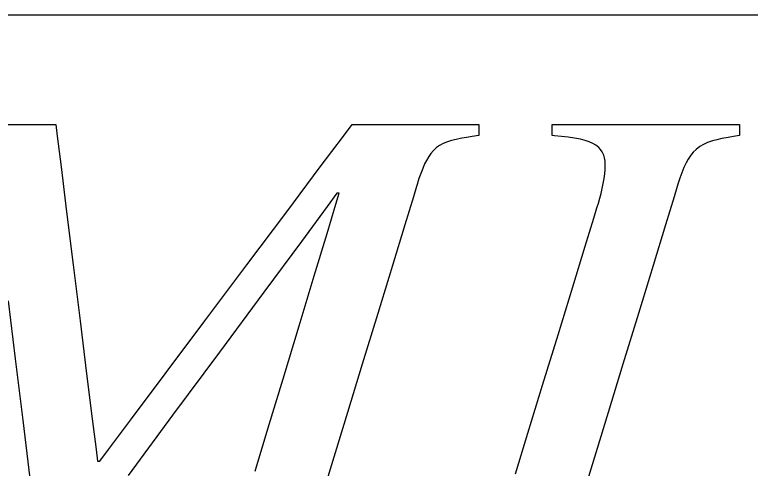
# Model space of a CAD drawing. Header units: millimetres. Extents: x 1167 to 1422, y 250 to 431.
# Drawn here: x 1294.2 to 1308.21, y 255.75 to 264.41 of the extents above; entities that cross this region are included whole.
import ezdxf

# ---------------------------------------------------------------- set-up
doc = ezdxf.new("R2010")
doc.units = ezdxf.units.MM
doc.header["$LTSCALE"] = 10
doc.layers.get('0').update_dxf_attribs({"linetype": 'CONTINUOUS'})

msp = doc.modelspace()

# ---------------------------------------------------------------- linework, layer by layer
at = {"color": 3}
msp.add_line((1263.6169, 264.4091), (1421.6603, 264.4091), dxfattribs=at)
for points in [[(1293.8907, 262.3198, 0), (1294.3025, 262.3198, 0), (1294.6499, 262.3198, 0), (1294.8898, 262.3198, 0), (1294.9793, 262.3198, 0), (1295.0065, 262.0999, 0), (1295.0794, 261.5107, 0), (1295.185, 260.6577, 0), (1295.3101, 259.6463, 0), (1295.4418, 258.5822, 0), (1295.567, 257.5709, 0), (1295.6725, 256.7179, 0), (1295.7454, 256.1286, 0), (1295.7726, 255.9088, 0), (1295.7741, 255.9088, 0), (1295.7781, 255.9088, 0), (1295.7838, 255.9088, 0), (1295.7906, 255.9088, 0), (1295.7978, 255.9088, 0), (1295.8046, 255.9088, 0), (1295.8104, 255.9088, 0), (1295.8143, 255.9088, 0), (1295.8158, 255.9088, 0), (1295.9805, 256.1286, 0), (1296.4219, 256.7179, 0), (1297.0609, 257.5709, 0), (1297.8184, 258.5822, 0), (1298.6156, 259.6463, 0), (1299.3731, 260.6577, 0), (1300.0121, 261.5107, 0), (1300.4535, 262.0999, 0), (1300.6182, 262.3198, 0), (1300.7008, 262.3198, 0), (1300.9222, 262.3198, 0), (1301.2426, 262.3198, 0), (1301.6226, 262.3198, 0), (1302.0223, 262.3198, 0), (1302.4023, 262.3198, 0), (1302.7228, 262.3198, 0), (1302.9441, 262.3198, 0), (1303.0267, 262.3198, 0), (1303.0267, 262.3126, 0), (1303.0267, 262.2933, 0), (1303.0267, 262.2654, 0), (1303.0267, 262.2323, 0), (1303.0267, 262.1975, 0), (1303.0267, 262.1644, 0), (1303.0267, 262.1365, 0), (1303.0267, 262.1172, 0), (1303.0267, 262.1101, 0)], [(1303.7262, 255.6699, 0), (1303.9622, 256.4409, 0), (1304.2421, 257.355, 0), (1304.5366, 258.3168, 0), (1304.8165, 259.2309, 0), (1305.0526, 260.0019, 0), (1305.2156, 260.5344, 0), (1305.2765, 260.7331, 0), (1305.3047, 260.8224, 0), (1305.3314, 260.9145, 0), (1305.356, 261.0083, 0), (1305.3782, 261.1026, 0), (1305.3974, 261.1966, 0), (1305.4131, 261.289, 0), (1305.425, 261.3788, 0), (1305.4324, 261.4649, 0), (1305.435, 261.5462, 0), (1305.4313, 261.6199, 0), (1305.4212, 261.6825, 0), (1305.4059, 261.7358, 0), (1305.3788, 261.7954, 0), (1305.3462, 261.8437, 0), (1305.3098, 261.883, 0), (1305.2568, 261.925, 0), (1305.2017, 261.9574, 0), (1305.1267, 261.9901, 0), (1305.054, 262.0139, 0), (1304.9615, 262.0369, 0), (1304.85, 262.0579, 0), (1304.7263, 262.0759, 0), (1304.6048, 262.0906, 0), (1304.4717, 262.1052, 0), (1304.4256, 262.1101, 0), (1304.4256, 262.1172, 0), (1304.4256, 262.1365, 0), (1304.4256, 262.1644, 0), (1304.4256, 262.1975, 0), (1304.4256, 262.2323, 0), (1304.4256, 262.2654, 0), (1304.4256, 262.2933, 0), (1304.4256, 262.3126, 0), (1304.4256, 262.3198, 0), (1304.5477, 262.3198, 0), (1304.8751, 262.3198, 0), (1305.3491, 262.3198, 0), (1305.911, 262.3198, 0), (1306.5022, 262.3198, 0), (1307.0641, 262.3198, 0), (1307.5381, 262.3198, 0), (1307.8655, 262.3198, 0), (1307.9876, 262.3198, 0), (1307.9876, 262.3126, 0), (1307.9876, 262.2933, 0), (1307.9876, 262.2654, 0), (1307.9876, 262.2323, 0), (1307.9876, 262.1975, 0), (1307.9876, 262.1644, 0), (1307.9876, 262.1365, 0), (1307.9876, 262.1172, 0), (1307.9876, 262.1101, 0), (1307.8727, 262.0908, 0), (1307.7721, 262.0734, 0), (1307.6556, 262.0513, 0), (1307.5571, 262.0293, 0), (1307.4734, 262.0065, 0), (1307.3791, 261.9737, 0), (1307.3018, 261.9383, 0), (1307.2377, 261.9004, 0), (1307.167, 261.846, 0), (1307.1103, 261.7897, 0), (1307.0642, 261.7332, 0), (1307.0139, 261.6579, 0), (1306.9745, 261.5873, 0), (1306.9329, 261.5, 0), (1306.8918, 261.3998, 0), (1306.8551, 261.2977, 0), (1306.8176, 261.1814, 0), (1306.8051, 261.1399, 0), (1306.7442, 260.9407, 0), (1306.5812, 260.4069, 0), (1306.3452, 259.6341, 0), (1306.0653, 258.7179, 0), (1305.7709, 257.7538, 0), (1305.491, 256.8376, 0), (1305.255, 256.0648, 0), (1305.092, 255.531, 0)], [(1303.0267, 262.1101, 0), (1302.9031, 262.0908, 0), (1302.7961, 262.0734, 0), (1302.7032, 262.0569, 0), (1302.5967, 262.035, 0), (1302.5076, 262.0125, 0), (1302.4326, 261.9888, 0), (1302.3489, 261.9546, 0), (1302.281, 261.9177, 0), (1302.2252, 261.8787, 0), (1302.1639, 261.8233, 0), (1302.1151, 261.7668, 0), (1302.0753, 261.7106, 0), (1302.0318, 261.6365, 0), (1301.9974, 261.5675, 0), (1301.9608, 261.483, 0), (1301.9241, 261.3868, 0), (1301.8907, 261.2894, 0), (1301.8559, 261.1791, 0), (1301.8442, 261.1399, 0), (1301.7833, 260.9407, 0), (1301.6203, 260.4069, 0), (1301.3843, 259.6341, 0), (1301.1045, 258.7179, 0), (1300.8101, 257.7538, 0), (1300.5303, 256.8376, 0), (1300.2943, 256.0648, 0), (1300.1313, 255.531, 0)], [(1298.7727, 255.7158, 0), (1299.0164, 256.5218, 0), (1299.3054, 257.4773, 0), (1299.6093, 258.4827, 0), (1299.8983, 259.4383, 0), (1300.142, 260.2443, 0), (1300.3103, 260.801, 0), (1300.3731, 261.0087, 0), (1300.3716, 261.0087, 0), (1300.3676, 261.0087, 0), (1300.3618, 261.0087, 0), (1300.355, 261.0087, 0), (1300.3478, 261.0087, 0), (1300.3409, 261.0087, 0), (1300.3352, 261.0087, 0), (1300.3312, 261.0087, 0), (1300.3297, 261.0087, 0), (1300.1457, 260.7601, 0), (1299.6527, 260.0937, 0), (1298.9388, 259.129, 0), (1298.0925, 257.9853, 0), (1297.2021, 256.7819, 0), (1296.3558, 255.6382, 0)], [(1294.4953, 255.5804, 0), (1294.3589, 256.689, 0), (1294.2153, 257.8554, 0), (1294.0788, 258.9639, 0)]]:
    msp.add_polyline3d(points)

doc.saveas('drawing.dxf')
